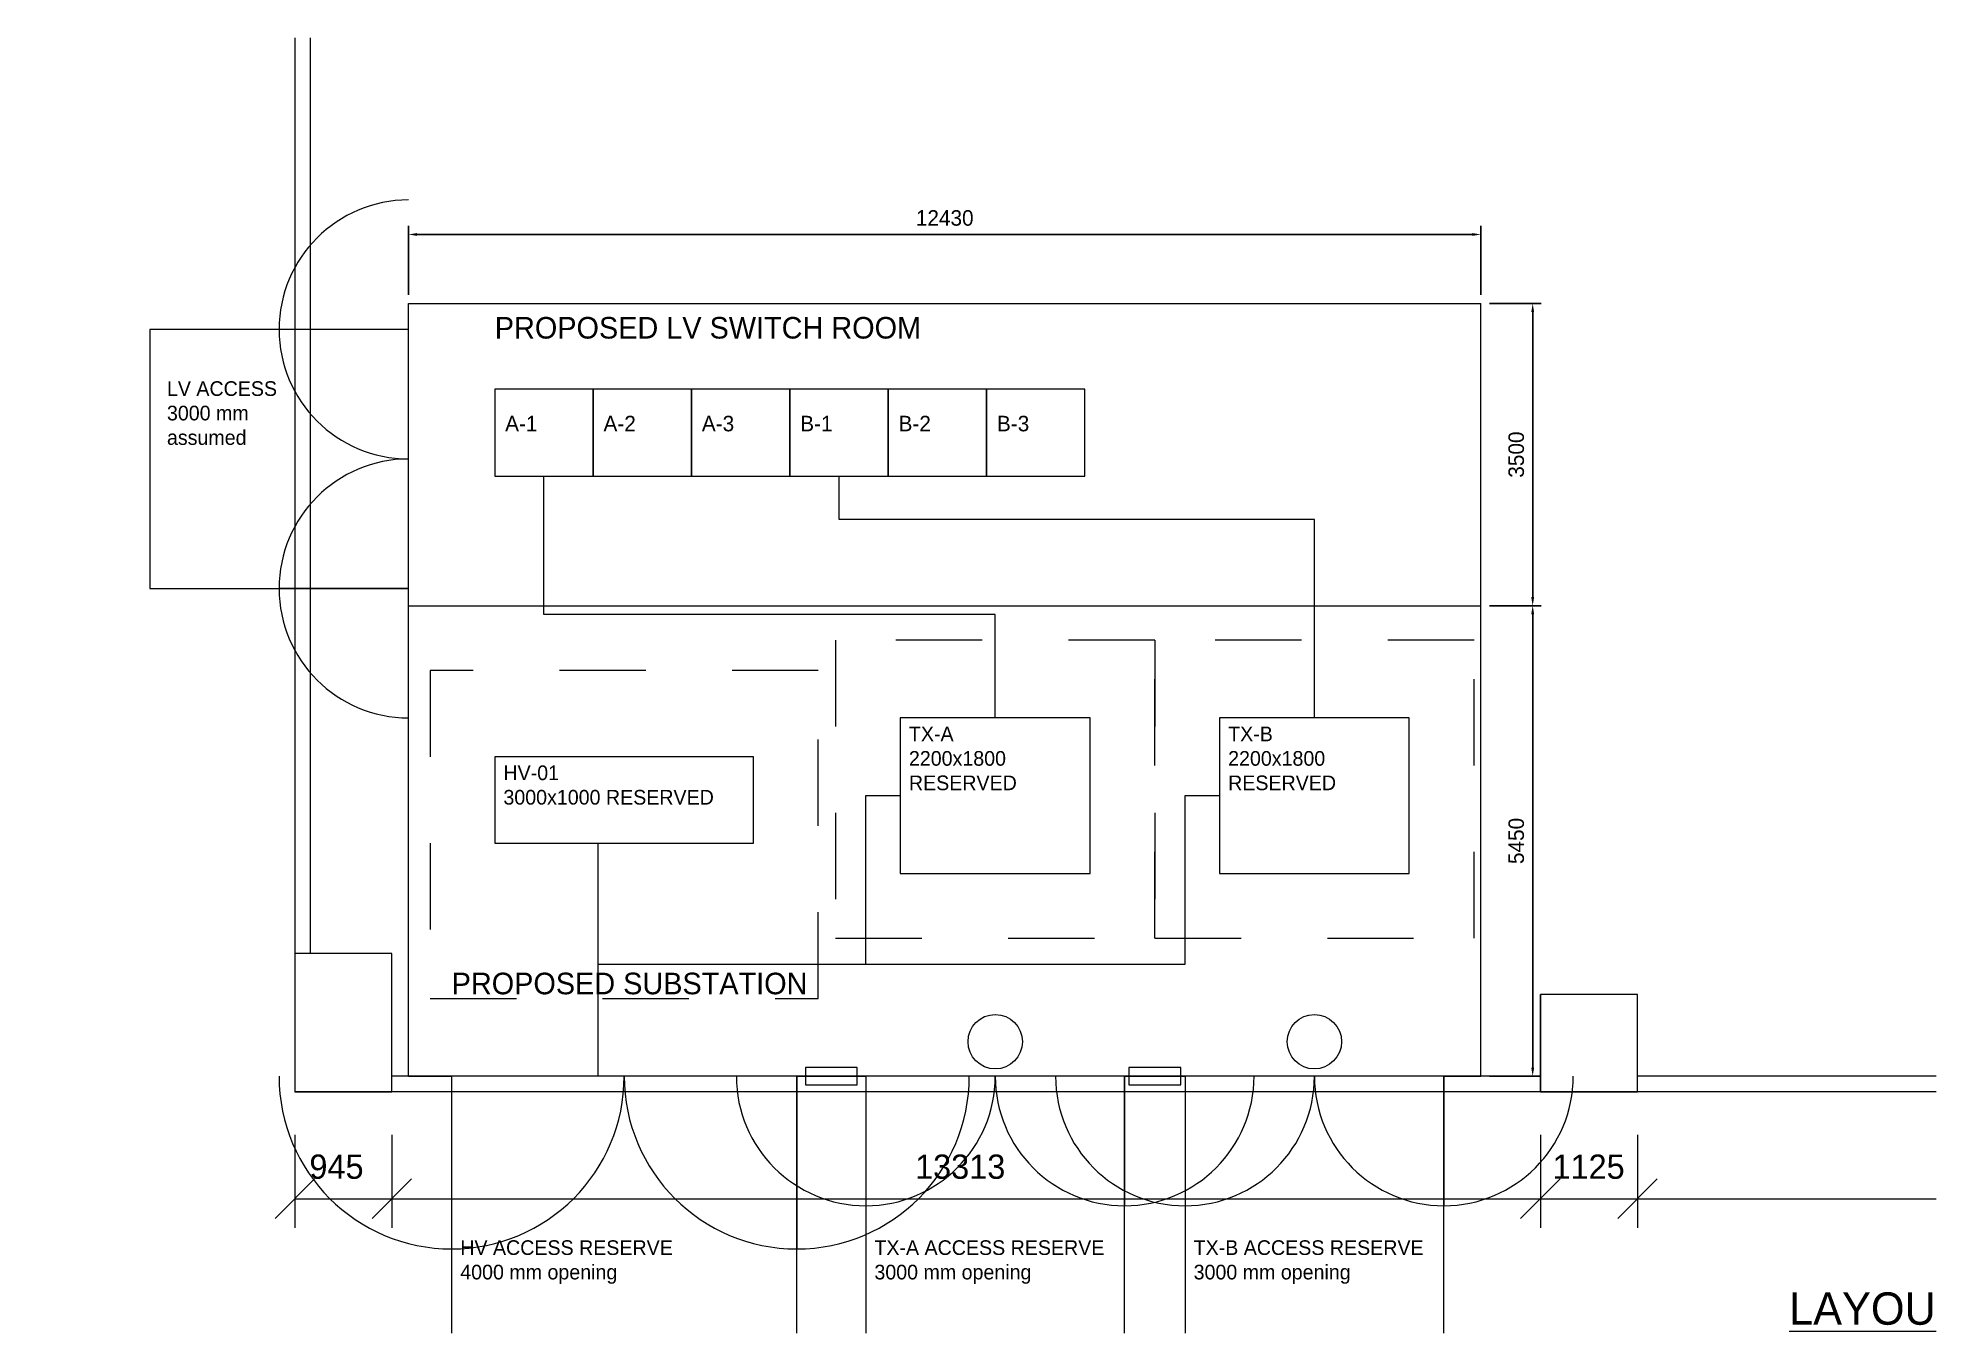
# Paper-space layout 'TRIAL-GROUND' of a CAD drawing. Header units: millimetres. Extents: x 100 to 320, y 73 to 223.
# The model-space entities are those that its viewports show. They can reach past a viewport. Long polylines and large blocks are cut down to what shows.
import ezdxf

# ---------------------------------------------------------------- set-up
doc = ezdxf.new("R2010")
doc.units = ezdxf.units.MM
doc.linetypes.add('DASHDOT', pattern=[1, 0.5, -0.25, 0, -0.25])
doc.linetypes.add('DASHED', pattern=[19.05, 12.7, -6.35])
doc.layers.get('0').update_dxf_attribs({"lineweight": 9})
doc.layers.add('ARCH', color=7, linetype='Continuous', lineweight=5, true_color=0xa0a0a0)
for name, color, linetype in [('E-T1-ACCESS', 5, 'Continuous'), ('E-T1-CLEARANCE', 3, 'DASHDOT'), ('E-T1-DIMENSIONS', 7, 'Continuous'), ('E-T1-DOORS-HV', 4, 'Continuous'), ('E-T1-EQUIPMENT-RESERVE', 1, 'Continuous'), ('E-T1-HV-TRENCH', 7, 'DASHED'), ('E-T1-INTERFACES', 6, 'Continuous'), ('E-T1-NOTES', 7, 'Continuous')]:
    doc.layers.add(name, color=color, linetype=linetype)
for name, color, linetype, lineweight in [('E-TRIAL-EQUIP', 5, 'Continuous', 18), ('E-TRIAL-ROOM', 1, 'Continuous', 35), ('Power', 1, 'Continuous', 18)]:
    doc.layers.add(name, color=color, linetype=linetype, lineweight=lineweight)
doc.layers.get('Power').off()
doc.dimstyles.new('ISO-25', dxfattribs={"dimtxt": 500, "dimasz": 400, "dimexe": 100, "dimexo": 100, "dimgap": 100, "dimtad": 1, "dimdec": 0, "dimtxsty": 'Standard', "dimcen": 2.5, "dimadec": 0, "dimazin": 0, "dimtfac": 1, "dimtdec": 0, "dimtmove": 0, "dimatfit": 3, "dimfxl": 1, "dimarcsym": 0})

# ---------------------------------------------------------------- blocks, each defined once
blk = doc.blocks.new('*D30')
at = {"layer": 'DEFPOINTS', "color": 0, "lineweight": 15, "transparency": 16777216}
for p in [(21430, 25856), (9000, 25056), (21430, 25056)]:
    blk.add_point(p, dxfattribs=at)
at = {"layer": 'E-T1-DIMENSIONS', "color": 0, "lineweight": -2, "transparency": 16777216}
for p, q in [((9000, 25156), (9000, 25956)), ((9100, 25856), (21330, 25856)), ((21430, 25156), (21430, 25956))]:
    blk.add_line(p, q, dxfattribs=at)
at = {"layer": 'E-T1-DIMENSIONS', "color": 0, "lineweight": 15, "transparency": 16777216}
for points in [[(9100, 25872), (9100, 25839), (9000, 25856)], [(21330, 25872), (21330, 25839), (21430, 25856)]]:
    blk.add_solid(points, dxfattribs=at)
at = {"layer": 'E-T1-DIMENSIONS', "color": 0, "lineweight": 15, "transparency": 16777216, "insert": (15215, 26046), "char_height": 180, "attachment_point": 5}
blk.add_mtext('12430', dxfattribs=at)
blk = doc.blocks.new('*D31')
at = {"layer": 'DEFPOINTS', "color": 0, "lineweight": 15, "transparency": 16777216}
for p in [(21430, 21556), (22030, 21556), (21430, 16106)]:
    blk.add_point(p, dxfattribs=at)
at = {"layer": 'E-T1-DIMENSIONS', "color": 0, "lineweight": -2, "transparency": 16777216}
for p, q in [((21530, 21556), (22130, 21556)), ((22030, 16206), (22030, 21456)), ((21530, 16106), (22130, 16106))]:
    blk.add_line(p, q, dxfattribs=at)
at = {"layer": 'E-T1-DIMENSIONS', "color": 0, "lineweight": 15, "transparency": 16777216}
for points in [[(22013, 21456), (22047, 21456), (22030, 21556)], [(22013, 16206), (22047, 16206), (22030, 16106)]]:
    blk.add_solid(points, dxfattribs=at)
at = {"layer": 'E-T1-DIMENSIONS', "color": 0, "lineweight": 15, "transparency": 16777216, "insert": (21840, 18831), "char_height": 180, "attachment_point": 5, "rotation": 90}
blk.add_mtext('5450', dxfattribs=at)
blk = doc.blocks.new('*D32')
at = {"layer": 'DEFPOINTS', "color": 0, "lineweight": 15, "transparency": 16777216}
for p in [(21430, 25056), (22030, 25056), (21430, 21556)]:
    blk.add_point(p, dxfattribs=at)
at = {"layer": 'E-T1-DIMENSIONS', "color": 0, "lineweight": -2, "transparency": 16777216}
for p, q in [((21530, 25056), (22130, 25056)), ((22030, 21656), (22030, 24956)), ((21530, 21556), (22130, 21556))]:
    blk.add_line(p, q, dxfattribs=at)
at = {"layer": 'E-T1-DIMENSIONS', "color": 0, "lineweight": 15, "transparency": 16777216}
for points in [[(22013, 24956), (22047, 24956), (22030, 25056)], [(22013, 21656), (22047, 21656), (22030, 21556)]]:
    blk.add_solid(points, dxfattribs=at)
at = {"layer": 'E-T1-DIMENSIONS', "color": 0, "lineweight": 15, "transparency": 16777216, "insert": (21840, 23306), "char_height": 180, "attachment_point": 5, "rotation": 90}
blk.add_mtext('3500', dxfattribs=at)

msp = doc.modelspace()

# ---------------------------------------------------------------- linework, layer by layer
at = {"lineweight": 15}
for p, q in [((7681.3, 15425.6), (7681.3, 14348.9)), ((8806.3, 15425.6), (8806.3, 14348.9)), ((22118.8, 15425.6), (22118.8, 14348.9)), ((23243.8, 15425.6), (23243.8, 14348.9)), ((7909.7, 14915.6), (7452.9, 14458.8)), ((9034.7, 14915.6), (8577.9, 14458.8)), ((22347.2, 14915.6), (21890.4, 14458.8)), ((23472.2, 14915.6), (23015.4, 14458.8)), ((7681.3, 14687.2), (52681.3, 14687.2))]:
    msp.add_line(p, q, dxfattribs=at)
at = {"layer": 'ARCH', "linetype": 'ByBlock', "lineweight": 9}
for p, q in [((7681.3, 38775.6), (7681.3, 15925.6)), ((7861.3, 30363.1), (7861.3, 17525.6))]:
    msp.add_line(p, q, dxfattribs=at)
at = {"layer": 'ARCH', "lineweight": 15}
for p, q in [((22118.8, 15925.6), (22118.8, 17050.6)), ((22118.8, 16105.6), (8806.3, 16105.6)), ((37419.7, 16105.6), (23243.8, 16105.6)), ((52681.3, 15925.6), (7681.3, 15925.6))]:
    msp.add_line(p, q, dxfattribs=at)
for points in [[(7681.3, 15925.6), (8806.3, 15925.6), (8806.3, 17525.6), (7681.3, 17525.6)], [(22118.8, 15925.6), (23243.8, 15925.6), (23243.8, 17050.6), (22118.8, 17050.6)]]:
    msp.add_lwpolyline(points, close=True, dxfattribs=at)
at = {"layer": 'E-T1-ACCESS', "lineweight": 15}
for points in [[(6000, 21755.6), (9000, 21755.6), (9000, 24755.6), (6000, 24755.6)], [(9500, 13105.6), (13500, 13105.6), (13500, 16105.6), (9500, 16105.6)], [(14300, 13105.6), (17300, 13105.6), (17300, 16105.6), (14300, 16105.6)], [(18000, 13105.6), (21000, 13105.6), (21000, 16105.6), (18000, 16105.6)]]:
    msp.add_lwpolyline(points, close=True, dxfattribs=at)
at = {"layer": 'E-T1-CLEARANCE', "lineweight": 15, "ltscale": 0.2}
for points in [[(13950, 17705.6), (17650, 17705.6), (17650, 21155.6), (13950, 21155.6)], [(17650, 17705.6), (21350, 17705.6), (21350, 21155.6), (17650, 21155.6)], [(9250, 17005.6), (13750, 17005.6), (13750, 20805.6), (9250, 20805.6)]]:
    msp.add_lwpolyline(points, close=True, dxfattribs=at)
at = {"layer": 'E-T1-DOORS-HV', "lineweight": 15}
for p, q in [((9000, 25055.6), (21430, 25055.6)), ((9000, 24755.6), (9000, 25055.6)), ((21430, 16105.6), (21430, 25055.6)), ((9000, 24755.6), (7500, 24755.6)), ((9000, 21755.6), (7500, 21755.6)), ((9000, 21555.6), (9000, 21755.6)), ((9000, 16105.6), (9000, 21555.6)), ((9000, 21555.6), (21430, 21555.6)), ((9000, 16105.6), (9500, 16105.6)), ((9500, 16105.6), (9500, 14105.6)), ((13500, 16105.6), (14300, 16105.6)), ((13500, 16105.6), (13500, 14105.6)), ((14300, 16105.6), (14300, 14605.6)), ((17300, 16105.6), (18000, 16105.6)), ((17300, 16105.6), (17300, 14605.6)), ((18000, 16105.6), (18000, 14605.6)), ((21000, 16105.6), (21430, 16105.6)), ((21000, 16105.6), (21000, 14605.6))]:
    msp.add_line(p, q, dxfattribs=at)
for centre, radius, start, end in [((9000, 24755.6), 1500, 90, 270), ((9000, 21755.6), 1500, 90, 270), ((9500, 16105.6), 2000, 180, 0), ((13500, 16105.6), 2000, 180, 0), ((14300, 16105.6), 1500, 180, 0), ((17300, 16105.6), 1500, 180, 0), ((18000, 16105.6), 1500, 180, 0), ((21000, 16105.6), 1500, 180, 0)]:
    msp.add_arc(centre, radius, start, end, dxfattribs=at)
at = {"layer": 'E-T1-EQUIPMENT-RESERVE', "lineweight": 15}
for points in [[(14700, 18455.6), (16900, 18455.6), (16900, 20255.6), (14700, 20255.6)], [(18400, 18455.6), (20600, 18455.6), (20600, 20255.6), (18400, 20255.6)], [(10000, 18805.6), (13000, 18805.6), (13000, 19805.6), (10000, 19805.6)]]:
    msp.add_lwpolyline(points, close=True, dxfattribs=at)
at = {"layer": 'E-T1-HV-TRENCH', "lineweight": 15, "ltscale": 0.2}
for points in [[(14300, 17405.6), (14300, 19355.6)], [(14300, 19355.6), (14700, 19355.6)], [(18000, 17405.6), (18000, 19355.6)], [(18000, 19355.6), (18400, 19355.6)], [(11200, 16105.6), (11200, 18805.6)], [(11200, 17405.6), (18000, 17405.6)]]:
    msp.add_lwpolyline(points, dxfattribs=at)
at = {"layer": 'E-T1-INTERFACES', "lineweight": 15}
for points in [[(15800, 20255.6), (15800, 21455.6), (10570, 21455.6), (10570, 23055.6)], [(19500, 20255.6), (19500, 22555.6), (13990, 22555.6), (13990, 23055.6)]]:
    msp.add_lwpolyline(points, dxfattribs=at)
for points in [[(13600, 16005.6), (14200, 16005.6), (14200, 16205.6), (13600, 16205.6)], [(17350, 16005.6), (17950, 16005.6), (17950, 16205.6), (17350, 16205.6)]]:
    msp.add_lwpolyline(points, close=True, dxfattribs=at)
for centre in [(15800, 16505.6), (19500, 16505.6)]:
    msp.add_circle(centre, 315, dxfattribs=at)
at = {"layer": 'E-TRIAL-EQUIP', "lineweight": 15}
for points in [[(10000, 23055.6), (11140, 23055.6), (11140, 24065.6), (10000, 24065.6)], [(11140, 23055.6), (12280, 23055.6), (12280, 24065.6), (11140, 24065.6)], [(12280, 23055.6), (13420, 23055.6), (13420, 24065.6), (12280, 24065.6)], [(13420, 23055.6), (14560, 23055.6), (14560, 24065.6), (13420, 24065.6)], [(14560, 23055.6), (15700, 23055.6), (15700, 24065.6), (14560, 24065.6)], [(15700, 23055.6), (16840, 23055.6), (16840, 24065.6), (15700, 24065.6)]]:
    msp.add_lwpolyline(points, close=True, dxfattribs=at)

# ---------------------------------------------------------------- texts
at = {"linetype": 'ByBlock', "lineweight": 15}
msp.add_text('%%ULAYOUT PLAN FOR GROUND FLOOR', height=375, dxfattribs=at).set_placement((25002.3, 13227.4))
at = {"layer": 'ARCH', "linetype": 'ByBlock', "lineweight": 9}
for s, p in [('945', (7851.3, 14917.6)), ('13313', (14871.3, 14917.6)), ('1125', (22259.3, 14917.6))]:
    msp.add_text(s, height=281.25, dxfattribs=at).set_placement(p)
at = {"layer": 'E-T1-NOTES', "lineweight": 15, "char_height": 170, "attachment_point": 1}
for s, insert, width in [('LV ACCESS\\P3000 mm\\Passumed', (6200, 24155.6), 2600), ('TX-A\\P2200x1800 RESERVED', (14800, 20155.6), 2000), ('TX-B\\P2200x1800 RESERVED', (18500, 20155.6), 2000), ('HV-01\\P3000x1000 RESERVED', (10100, 19705.6), 2800), ('HV ACCESS RESERVE\\P4000 mm opening', (9600, 14205.6), 3800), ('TX-A ACCESS RESERVE\\P3000 mm opening', (14400, 14205.6), 2800), ('TX-B ACCESS RESERVE\\P3000 mm opening', (18100, 14205.6), 2800)]:
    msp.add_mtext(s, dxfattribs=dict(at, insert=insert, width=width))
at = {"layer": 'E-TRIAL-EQUIP', "lineweight": 15, "char_height": 180, "width": 900, "attachment_point": 1}
for s, insert in [('A-1', (10120, 23755.6)), ('A-2', (11260, 23755.6)), ('A-3', (12400, 23755.6)), ('B-1', (13540, 23755.6)), ('B-2', (14680, 23755.6)), ('B-3', (15820, 23755.6))]:
    msp.add_mtext(s, dxfattribs=dict(at, insert=insert))
at = {"layer": 'E-TRIAL-ROOM', "lineweight": 15}
for s, p in [('PROPOSED LV SWITCH ROOM', (10000, 24650)), ('PROPOSED SUBSTATION', (9500, 17055))]:
    msp.add_text(s, height=250, dxfattribs=at).set_placement(p)

# ---------------------------------------------------------------- dimensions: what is measured, and where the dimension line sits
at = {"layer": 'E-T1-DIMENSIONS', "lineweight": 15}
for p1, p2, distance, picture, middle in [((9000, 25055.6), (21430, 25055.6), 800, '*D30', (15215, 26045.6)), ((21430, 21555.6), (21430, 25055.6), -600, '*D32', (21840, 23305.6)), ((21430, 16105.6), (21430, 21555.6), -600, '*D31', (21840, 18830.6))]:
    dim = msp.add_aligned_dim(p1=p1, p2=p2, distance=distance, dimstyle='ISO-25', override={"dimtxt": 180, "dimasz": 100, "dimdec": 0, "dimlfac": 1}, dxfattribs=at)
    dim.commit()
    dim.dimension.update_dxf_attribs({"geometry": picture, "text_midpoint": middle})

psp = doc.layouts.new('TRIAL-GROUND')

# ---------------------------------------------------------------- viewports
at = {"layer": 'Power', "lineweight": 15, "view_target_point": (15500, 20500)}
psp.add_viewport(center=(210, 148), size=(220, 150), view_center_point=(205, 131.5), view_height=15000, dxfattribs=at)

doc.saveas('drawing.dxf')
